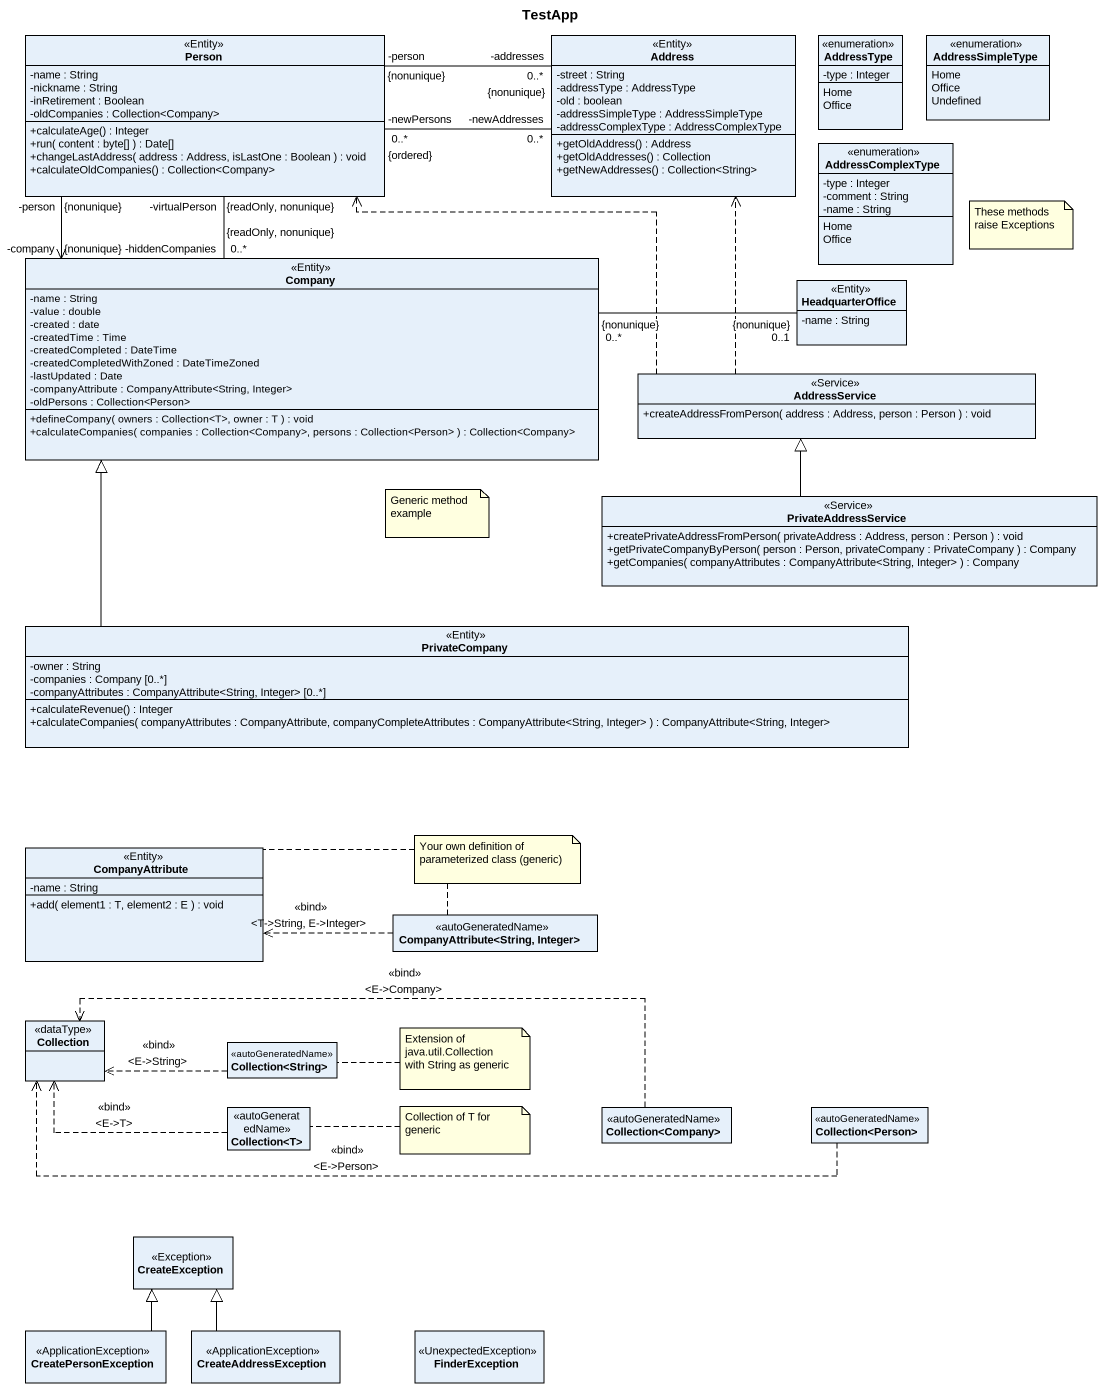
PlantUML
@startuml
title TestApp
hide circle
hide empty members
skinparam classAttributeIconSize 0
class "Person" as Person_ <<Entity>> {
  -name : String
  -nickname : String
  -inRetirement : Boolean
  -oldCompanies : Collection<Company>
  +calculateAge() : Integer
  +run( content : byte[] ) : Date[]
  +changeLastAddress( address : Address, isLastOne : Boolean ) : void
  +calculateOldCompanies() : Collection<Company>
}
class Address <<Entity>> {
  -street : String
  -addressType : AddressType
  -old : boolean
  -addressSimpleType : AddressSimpleType
  -addressComplexType : AddressComplexType
  +getOldAddress() : Address
  +getOldAddresses() : Collection
  +getNewAddresses() : Collection<String>
}
enum AddressType {
  -type : Integer
  Home
  Office
}
enum AddressSimpleType {
  Home
  Office
  Undefined
}
enum AddressComplexType {
  -type : Integer
  -comment : String
  -name : String
  Home
  Office
}
class Company <<Entity>> {
  -name : String
  -value : double
  -created : date
  -createdTime : Time
  -createdCompleted : DateTime
  -createdCompletedWithZoned : DateTimeZoned
  -lastUpdated : Date
  -companyAttribute : CompanyAttribute<String, Integer>
  -oldPersons : Collection<Person>
  +defineCompany( owners : Collection<T>, owner : T ) : void
  +calculateCompanies( companies : Collection<Company>, persons : Collection<Person> ) : Collection<Company>
}
class HeadquarterOffice <<Entity>> {
  -name : String
}
class AddressService <<Service>> {
  +createAddressFromPerson( address : Address, person : Person ) : void
}
class PrivateAddressService <<Service>> {
  +createPrivateAddressFromPerson( privateAddress : Address, person : Person ) : void
  +getPrivateCompanyByPerson( person : Person, privateCompany : PrivateCompany ) : Company
  +getCompanies( companyAttributes : CompanyAttribute<String, Integer> ) : Company
}
class PrivateCompany <<Entity>> {
  -owner : String
  -companies : Company [0..*]
  -companyAttributes : CompanyAttribute<String, Integer> [0..*]
  +calculateRevenue() : Integer
  +calculateCompanies( companyAttributes : CompanyAttribute, companyCompleteAttributes : CompanyAttribute<String, Integer> ) : CompanyAttribute<String, Integer>
}
class CompanyAttribute <<Entity>> {
  -name : String
  +add( element1 : T, element2 : E ) : void
}
class "CompanyAttribute<String, Integer>" as CompanyAttribute_String <<autoGeneratedName>>
class Collection <<dataType>>
class "Collection<String>" as Collection_String <<autoGeneratedName>>
class "Collection<T>" as Collection_T <<autoGeneratedName>>
class "Collection<Company>" as Collection_Company <<autoGeneratedName>>
class "Collection<Person>" as Collection_Person <<autoGeneratedName>>
class CreateException <<Exception>>
class CreatePersonException <<ApplicationException>>
class CreateAddressException <<ApplicationException>>
class FinderException <<UnexpectedException>>
Person_ "-person\n{nonunique}" -right- "0..*\n-addresses\n{nonunique}" Address
Person_ "-newPersons\n0..*\n{ordered}" -right- "-newAddresses\n0..*" Address
Person_ "-person\n{nonunique}" --> "-company\n{nonunique}" Company
Person_ "{readOnly, nonunique}\n-virtualPerson" -- "{readOnly, nonunique}\n0..*\n-hiddenCompanies" Company
HeadquarterOffice "{nonunique}\n0..1" -left- "{nonunique}\n0..*" Company
AddressService .left.> Person_
AddressService .up.> Address
PrivateAddressService -up-|> AddressService
PrivateCompany -up-|> Company
CompanyAttribute_String .left.> CompanyAttribute : <<bind>>\n<T->String, E->Integer>
Collection_String .left.> Collection : <<bind>>\n<E->String>
Collection_T .left.> Collection : <<bind>>\n<E->T>
Collection_Company .left.> Collection : <<bind>>\n<E->Company>
Collection_Person .left.> Collection : <<bind>>\n<E->Person>
CreatePersonException -up-|> CreateException
CreateAddressException -up-|> CreateException
note as N1
  These methods raise Exceptions
end note
note as N2
  Generic method example
end note
note as N3
  Your own definition of parameterized class (generic)
end note
N3 .. CompanyAttribute
N3 .. CompanyAttribute_String
note right of Collection_String : Extension of java.util.Collection with String as generic
note right of Collection_T : Collection of T for generic
@enduml
